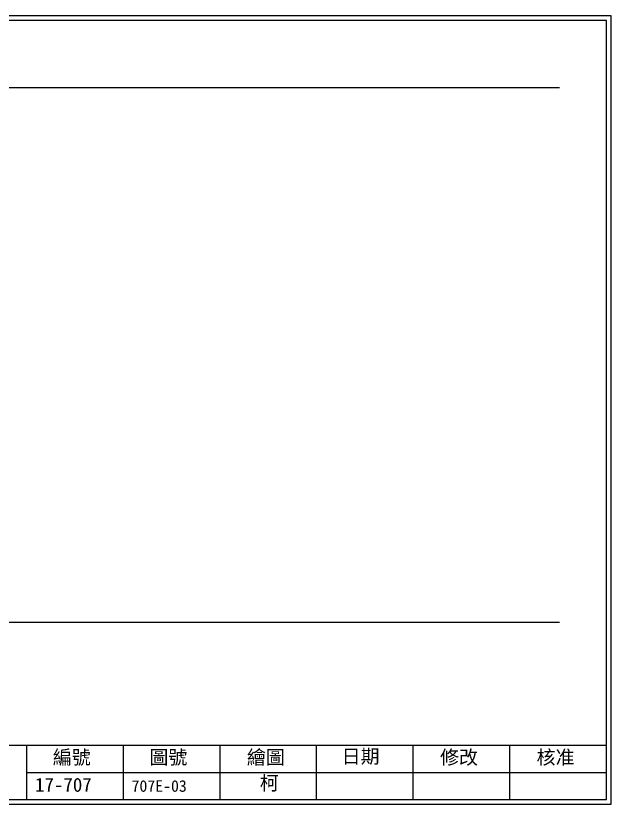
# Model space of a CAD drawing. Extents: x 10 to 297, y 3 to 207.
# Drawn here: x 142.9 to 297, y 3 to 207 of the extents above; entities that cross this region are included whole.
import ezdxf

# ---------------------------------------------------------------- set-up
doc = ezdxf.new("R2010")
doc.units = 0
doc.layers.add('圖框層', color=7, linetype='CONTINUOUS')
doc.layers.add('標尺寸層', color=3, linetype='CONTINUOUS')
doc.styles.add('STSL', font='kaiu.ttf')

msp = doc.modelspace()

# ---------------------------------------------------------------- linework, layer by layer
at = {"layer": '圖框層', "color": 7}
for p, q in [((297, 206.97), (10, 206.97)), ((297, 3), (297, 206.97)), ((295.75, 205.72), (11.25, 205.72)), ((295.75, 4.25), (295.75, 205.72)), ((11.25, 18.25), (295.75, 18.25)), ((145.75, 4.25), (145.75, 18.25)), ((170.75, 4.25), (170.75, 18.25)), ((195.75, 4.25), (195.75, 18.25)), ((220.75, 4.25), (220.75, 18.25)), ((245.75, 4.25), (245.75, 18.25)), ((270.75, 4.25), (270.75, 18.25)), ((145.75, 11.25), (295.75, 11.25)), ((11.25, 4.25), (295.75, 4.25)), ((10, 3), (297, 3))]:
    msp.add_line(p, q, dxfattribs=at)
at = {"layer": '標尺寸層', "color": 7}
for p, q in [((26.17, 188.4), (283.61, 188.4)), ((26.17, 50.14), (283.61, 50.14))]:
    msp.add_line(p, q, dxfattribs=at)

# ---------------------------------------------------------------- texts
at = {"layer": '圖框層', "color": 4, "style": 'STSL'}
for s, height, p in [('編號', 3.6, (152.47, 13.34)), ('圖號', 3.6, (177.47, 13.34)), ('繪圖', 3.6, (202.69, 13.34)), ('日期', 3.6, (227.22, 13.59)), ('修改', 3.6, (252.69, 13.34)), ('核准', 3.6, (277.69, 13.34)), ('  柯', 3.6, (201.14, 6.67)), ('17-707', 3.6, (147.86, 6.22)), ('707E-03', 3, (172.86, 6.22))]:
    msp.add_text(s, height=height, dxfattribs=at).set_placement(p)

doc.saveas('drawing.dxf')
